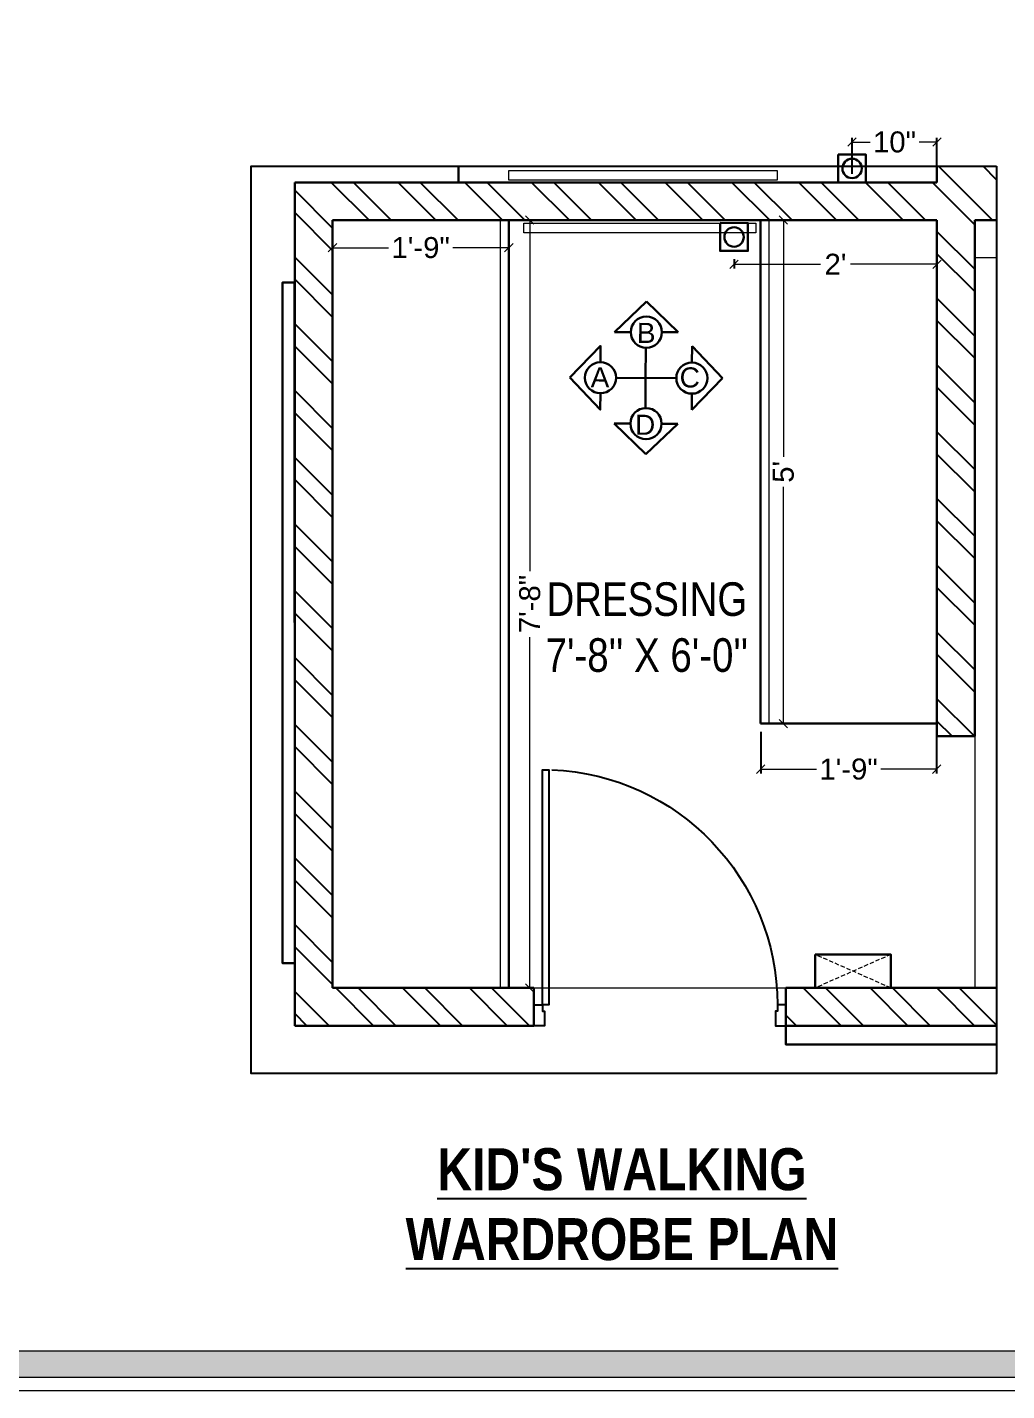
# Model space of a CAD drawing. Header units: millimetres. Extents: x 56222 to 3066687, y -650199 to -121287.
# Drawn here: x 131403 to 131519.7, y -183283 to -183120.5 of the extents above; entities that cross this region are included whole.
import ezdxf

# ---------------------------------------------------------------- set-up
doc = ezdxf.new("R2010")
doc.units = ezdxf.units.MM
doc.header["$MEASUREMENT"] = 0
doc.header["$PDMODE"] = 35
for name, pattern in [('DASHED', [0.75, 0.5, -0.25]), ('DASHED2', [0.375, 0.25, -0.125]), ('DASHEDX2', [1.5, 1, -0.5])]:
    doc.linetypes.add(name, pattern=pattern)
doc.layers.get('Defpoints').update_dxf_attribs({"color": 220})
for name, color, linetype in [('AR DOOR', 40, 'Continuous'), ('AR ELE-5', 134, 'Continuous'), ('AR HATCH-7', 7, 'Continuous')]:
    doc.layers.add(name, color=color, linetype=linetype)
for name, color, linetype, lineweight in [('dim05', 1, 'Continuous', 13), ('Dimension', 10, 'DASHEDX2', 20), ('el', 7, 'Continuous', 20), ('ELEC-wires', 1, 'DASHED2', 13), ('ELEVATION ( SPIRAL STAIR )', 250, 'Continuous', 9), ('FIRST FLOOR', 7, 'Continuous', 9), ('FIRST FLOOR ( TEXT )', 7, 'Continuous', 9), ('FIRST FLOOR_( PLine )_', 251, 'Continuous', 30), ('FURNITURE', 32, 'Continuous', 9), ('Labelling', 1, 'Continuous', 25), ('Text', 7, 'Continuous', 15), ('wall', 7, 'Continuous', 30), ('WALL Dimensions', 1, 'Continuous', 0), ('XX~SLAB ( BEAM )~ ( DIM )', 7, 'Continuous', 9)]:
    doc.layers.add(name, color=color, linetype=linetype, lineweight=lineweight)
doc.styles.add('Arial', font='arial.ttf')
doc.styles.add('KATHA', font='swissc.ttf')
doc.styles.get("Standard").update_dxf_attribs({"font": 'arial.ttf', "height": 6})
doc.styles.add('style4', font='ARIALN.TTF')
doc.dimstyles.new('ISO-25', dxfattribs={"dimtxt": 2.5, "dimasz": 1, "dimexe": 0.5, "dimexo": 1, "dimtad": 0, "dimdec": 1, "dimlunit": 4, "dimtxsty": 'Standard', "dimblk": 'OBLIQUE', "dimcen": 2.5, "dimclrd": 1, "dimclre": 1, "dimclrt": 5, "dimadec": 0, "dimazin": 0, "dimtfac": 1, "dimtdec": 1, "dimtmove": 0, "dimatfit": 3, "dimfxl": 1, "dimlwd": -1, "dimarcsym": 0})
pattern_1 = [(135, (-4558.51, 15.6734), (-3.97747564, -3.97747564), []), (135, (-4558.51, 18.325), (-3.97747564, -3.97747564), [])]

# ---------------------------------------------------------------- blocks, each defined once
blk = doc.blocks.new('*U29')
for points in [[(-40, 0), (0, 0), (0, 30), (10, 30), (10, 100), (-40, 100)], [(1160, 0), (1120, 0), (1120, 30), (1110, 30), (1110, 100), (1160, 100)], [(0, 0), (0, -1120), (30, -1120), (30, 0)]]:
    blk.add_lwpolyline(points, close=True)
at = {"layer": 'AR ELE-5', "linetype": 'ByBlock', "ltscale": 15}
blk.add_arc((-1.6, 0.7), 1121.6, 272.37301, 359.96526, dxfattribs=at)
blk = doc.blocks.new('6616')
at = {"color": 242, "linetype": 'DASHED', "true_color": 0xcd2027}
for p, q in [((386784.79, -36915.77), (386775.78, -36911.78)), ((386784.79, -36911.78), (386775.78, -36915.77))]:
    blk.add_line(p, q, dxfattribs=at)
at = {"layer": 'ELEC-wires', "color": 5, "linetype": 'ByBlock', "lineweight": 30, "ltscale": 4}
blk.add_lwpolyline([(386775.78, -36911.78), (386784.79, -36911.78), (386784.79, -36915.77), (386775.78, -36915.77)], close=True, dxfattribs=at)
blk = doc.blocks.new('_Oblique')
at = {"layer": 'wall', "color": 0, "lineweight": -2}
blk.add_line((-0.5, -0.5), (0.5, 0.5), dxfattribs=at)
blk = doc.blocks.new('*D242')
at = {"layer": 'Defpoints', "color": 0, "lineweight": 30, "transparency": 16777216}
for p in [(131501.27, -183134.21), (131511.38, -183138.81), (131501.27, -183139.01)]:
    blk.add_point(p, dxfattribs=at)
at = {"layer": 'dim05', "color": 1, "linetype": 'Continuous', "lineweight": -2, "transparency": 16777216}
for p, q in [((131501.27, -183138.01), (131501.27, -183133.71)), ((131511.38, -183137.81), (131511.38, -183133.71))]:
    blk.add_line(p, q, dxfattribs=at)
at = {"layer": 'dim05', "color": 1, "linetype": 'Continuous', "transparency": 16777216}
for p, q in [((131501.27, -183134.21), (131503.41, -183134.21)), ((131511.38, -183134.21), (131509.24, -183134.21))]:
    blk.add_line(p, q, dxfattribs=at)
at = {"layer": 'dim05', "color": 1, "transparency": 16777216, "rotation": 180}
blk.add_blockref('_Oblique', (131501.27, -183134.21), dxfattribs=at)
at = {"layer": 'dim05', "color": 1, "transparency": 16777216}
blk.add_blockref('_Oblique', (131511.38, -183134.21), dxfattribs=at)
at = {"layer": 'dim05', "color": 5, "lineweight": 25, "transparency": 16777216, "insert": (131506.32, -183134.21), "char_height": 2.5, "attachment_point": 5, "style": 'Arial'}
blk.add_mtext('10"', dxfattribs=at)
blk = doc.blocks.new('*D243')
at = {"layer": 'Defpoints', "color": 0, "lineweight": 30, "transparency": 16777216}
for p in [(131487.21, -183147.18), (131511.38, -183147.18), (131511.38, -183148.77)]:
    blk.add_point(p, dxfattribs=at)
at = {"layer": 'dim05', "color": 1, "linetype": 'Continuous', "lineweight": -2, "transparency": 16777216}
for p, q in [((131487.21, -183148.18), (131487.21, -183149.27)), ((131511.38, -183148.18), (131511.38, -183149.27))]:
    blk.add_line(p, q, dxfattribs=at)
at = {"layer": 'dim05', "color": 1, "linetype": 'Continuous', "transparency": 16777216}
for p, q in [((131487.21, -183148.77), (131497.5, -183148.77)), ((131511.38, -183148.77), (131501.09, -183148.77))]:
    blk.add_line(p, q, dxfattribs=at)
at = {"layer": 'dim05', "color": 1, "transparency": 16777216, "rotation": 180}
blk.add_blockref('_Oblique', (131487.21, -183148.77), dxfattribs=at)
at = {"layer": 'dim05', "color": 1, "transparency": 16777216}
blk.add_blockref('_Oblique', (131511.38, -183148.77), dxfattribs=at)
at = {"layer": 'dim05', "color": 5, "lineweight": 25, "transparency": 16777216, "insert": (131499.29, -183148.77), "char_height": 2.5, "attachment_point": 5, "style": 'Arial'}
blk.add_mtext("2'", dxfattribs=at)
blk = doc.blocks.new('*D287')
at = {"layer": 'Defpoints', "color": 0, "lineweight": 30, "transparency": 16777216}
for p in [(131490.38, -183203.51), (131511.33, -183203.51), (131511.33, -183208.94)]:
    blk.add_point(p, dxfattribs=at)
at = {"layer": 'dim05', "color": 1, "linetype": 'Continuous', "lineweight": -2, "transparency": 16777216}
for p, q in [((131490.38, -183204.51), (131490.38, -183209.44)), ((131511.33, -183204.51), (131511.33, -183209.44))]:
    blk.add_line(p, q, dxfattribs=at)
at = {"layer": 'dim05', "color": 1, "linetype": 'Continuous', "transparency": 16777216}
for p, q in [((131490.38, -183208.94), (131497.02, -183208.94)), ((131511.33, -183208.94), (131504.68, -183208.94))]:
    blk.add_line(p, q, dxfattribs=at)
at = {"layer": 'dim05', "color": 1, "transparency": 16777216, "rotation": 180}
blk.add_blockref('_Oblique', (131490.38, -183208.94), dxfattribs=at)
at = {"layer": 'dim05', "color": 1, "transparency": 16777216}
blk.add_blockref('_Oblique', (131511.33, -183208.94), dxfattribs=at)
at = {"layer": 'dim05', "color": 5, "lineweight": 25, "transparency": 16777216, "insert": (131500.85, -183208.94), "char_height": 2.5, "attachment_point": 5, "style": 'Arial'}
blk.add_mtext('1\'-9"', dxfattribs=at)
blk = doc.blocks.new('*D288')
at = {"layer": 'Defpoints', "color": 0, "lineweight": 30, "transparency": 16777216}
for p in [(131460.38, -183143.51), (131462.88, -183143.51), (131461.59, -183235.01)]:
    blk.add_point(p, dxfattribs=at)
at = {"layer": 'dim05', "color": 1, "linetype": 'Continuous', "lineweight": -2, "transparency": 16777216}
for p, q in [((131461.38, -183143.51), (131463.38, -183143.51)), ((131462.59, -183235.01), (131463.38, -183235.01))]:
    blk.add_line(p, q, dxfattribs=at)
at = {"layer": 'dim05', "color": 1, "linetype": 'Continuous', "transparency": 16777216}
for p, q in [((131462.88, -183143.51), (131462.88, -183185.33)), ((131462.88, -183235.01), (131462.88, -183193.2))]:
    blk.add_line(p, q, dxfattribs=at)
at = {"layer": 'dim05', "color": 1, "transparency": 16777216}
for p, rotation in [((131462.88, -183143.51), 90), ((131462.88, -183235.01), 270)]:
    blk.add_blockref('_Oblique', p, dxfattribs=dict(at, rotation=rotation))
at = {"layer": 'dim05', "color": 5, "lineweight": 25, "transparency": 16777216, "insert": (131462.88, -183189.26), "char_height": 2.5, "attachment_point": 5, "rotation": 90, "style": 'Arial'}
blk.add_mtext('7\'-8"', dxfattribs=at)
blk = doc.blocks.new('*D289')
at = {"layer": 'Defpoints', "color": 0, "lineweight": 30, "transparency": 16777216}
for p in [(131439.38, -183146.8), (131439.38, -183147.2), (131460.38, -183147.2)]:
    blk.add_point(p, dxfattribs=at)
at = {"layer": 'dim05', "color": 1, "linetype": 'Continuous', "lineweight": -2, "transparency": 16777216}
for p, q in [((131439.38, -183146.2), (131439.38, -183146.3)), ((131460.38, -183146.2), (131460.38, -183146.3))]:
    blk.add_line(p, q, dxfattribs=at)
at = {"layer": 'dim05', "color": 1, "linetype": 'Continuous', "transparency": 16777216}
for p, q in [((131439.38, -183146.8), (131446.05, -183146.8)), ((131460.38, -183146.8), (131453.71, -183146.8))]:
    blk.add_line(p, q, dxfattribs=at)
at = {"layer": 'dim05', "color": 1, "transparency": 16777216, "rotation": 180}
blk.add_blockref('_Oblique', (131439.38, -183146.8), dxfattribs=at)
at = {"layer": 'dim05', "color": 1, "transparency": 16777216}
blk.add_blockref('_Oblique', (131460.38, -183146.8), dxfattribs=at)
at = {"layer": 'dim05', "color": 5, "lineweight": 25, "transparency": 16777216, "insert": (131449.88, -183146.8), "char_height": 2.5, "attachment_point": 5, "style": 'Arial'}
blk.add_mtext('1\'-9"', dxfattribs=at)
blk = doc.blocks.new('*D290')
at = {"layer": 'Defpoints', "color": 0, "lineweight": 30, "transparency": 16777216}
for p in [(131493.08, -183143.51), (131493.68, -183143.51), (131493.68, -183203.51)]:
    blk.add_point(p, dxfattribs=at)
at = {"layer": 'dim05', "color": 1, "linetype": 'Continuous', "lineweight": -2, "transparency": 16777216}
for p, q in [((131492.68, -183143.51), (131492.58, -183143.51)), ((131492.68, -183203.51), (131492.58, -183203.51))]:
    blk.add_line(p, q, dxfattribs=at)
at = {"layer": 'dim05', "color": 1, "linetype": 'Continuous', "transparency": 16777216}
for p, q in [((131493.08, -183143.51), (131493.08, -183171.74)), ((131493.08, -183203.51), (131493.08, -183175.29))]:
    blk.add_line(p, q, dxfattribs=at)
at = {"layer": 'dim05', "color": 1, "transparency": 16777216}
for p, rotation in [((131493.08, -183143.51), 90), ((131493.08, -183203.51), 270)]:
    blk.add_blockref('_Oblique', p, dxfattribs=dict(at, rotation=rotation))
at = {"layer": 'dim05', "color": 5, "lineweight": 25, "transparency": 16777216, "insert": (131493.08, -183173.51), "char_height": 2.5, "attachment_point": 5, "rotation": 90, "style": 'Arial'}
blk.add_mtext("5'", dxfattribs=at)

msp = doc.modelspace()

# ---------------------------------------------------------------- hatches: boundary and pattern name
at = {"layer": 'AR HATCH-7', "lineweight": 25, "true_color": 0x939598}
h = msp.add_hatch(dxfattribs=at)
h.set_pattern_fill('ANSI32', color=252, scale=15, angle=90)
h.set_pattern_definition(pattern_1)
h.paths.add_polyline_path([(131439.378, -183143.513), (131511.378, -183143.513), (131511.378, -183205.013), (131515.878, -183205.013), (131515.878, -183143.513), (131518.463, -183143.513), (131518.463, -183137.095), (131511.378, -183137.095), (131511.378, -183139.013), (131502.922, -183139.013), (131502.922, -183139.022), (131501.267, -183139.013), (131434.878, -183139.013), (131434.878, -183239.513), (131463.378, -183239.513), (131463.378, -183237.013), (131463.378, -183235.013), (131439.378, -183235.013)])
h = msp.add_hatch(dxfattribs=at)
h.set_pattern_fill('ANSI32', color=252, scale=15, angle=90)
h.set_pattern_definition(pattern_1)
h.paths.add_polyline_path([(131518.463, -183235.013), (131493.378, -183235.013), (131493.378, -183239.513), (131518.463, -183239.513)])
at = {"layer": 'Dimension', "linetype": 'Continuous', "true_color": 0xd39e00}
h = msp.add_hatch(color=42, dxfattribs=at)
h.paths.add_polyline_path([(131271.922, -182965.676), (131271.922, -183281.436), (131720.523, -183281.436), (131720.523, -182965.676)])
h.paths.add_polyline_path([(131275.07, -182968.825), (131717.374, -182968.825), (131717.374, -183278.287), (131275.07, -183278.287)], flags=16)

# ---------------------------------------------------------------- linework, layer by layer
at = {"layer": 'Dimension', "color": 42, "linetype": 'Continuous', "true_color": 0xd39e00}
for points in [[(131270.347, -182964.102), (131722.097, -182964.102), (131722.097, -183283.01), (131270.347, -183283.01)], [(131271.922, -182965.676), (131720.523, -182965.676), (131720.523, -183281.436), (131271.922, -183281.436)], [(131275.07, -182968.825), (131717.374, -182968.825), (131717.374, -183278.287), (131275.07, -183278.287)]]:
    msp.add_lwpolyline(points, close=True, dxfattribs=at)
at = {"layer": 'ELEVATION ( SPIRAL STAIR )', "color": 5}
for points in [[(131492.337, -183137.613), (131492.337, -183138.763), (131460.378, -183138.763), (131460.378, -183137.613)], [(131489.796, -183143.864), (131489.796, -183145.014), (131462.178, -183145.014), (131462.178, -183143.864)]]:
    msp.add_lwpolyline(points, close=True, dxfattribs=at)
at = {"layer": 'FIRST FLOOR'}
for p, q in [((131511.378, -183137.095), (131511.378, -183139.013)), ((131511.378, -183139.013), (131434.878, -183139.013)), ((131434.878, -183139.013), (131434.878, -183239.513)), ((131511.378, -183143.513), (131439.378, -183143.513)), ((131439.378, -183143.513), (131439.378, -183235.013)), ((131511.378, -183143.513), (131511.378, -183205.013)), ((131515.878, -183143.513), (131518.463, -183143.513)), ((131515.878, -183143.513), (131515.878, -183235.013)), ((131511.378, -183205.013), (131515.878, -183205.013)), ((131439.378, -183235.013), (131518.463, -183235.013)), ((131463.378, -183235.013), (131463.378, -183239.513)), ((131493.378, -183235.013), (131493.378, -183239.513)), ((131434.878, -183239.513), (131463.378, -183239.513)), ((131493.378, -183239.513), (131518.463, -183239.513))]:
    msp.add_line(p, q, dxfattribs=at)
at = {"layer": 'FIRST FLOOR_( PLine )_'}
for p, q in [((131511.378, -183137.095), (131511.378, -183139.013)), ((131511.378, -183139.013), (131434.878, -183139.013)), ((131434.878, -183139.013), (131434.878, -183239.513)), ((131439.378, -183235.013), (131439.378, -183143.513)), ((131439.378, -183143.513), (131511.378, -183143.513)), ((131511.378, -183143.513), (131511.378, -183205.013)), ((131515.878, -183205.013), (131515.878, -183143.513)), ((131515.878, -183143.513), (131518.463, -183143.513)), ((131511.378, -183205.013), (131515.878, -183205.013)), ((131463.378, -183235.013), (131439.378, -183235.013)), ((131463.378, -183239.513), (131463.378, -183235.013)), ((131434.878, -183239.513), (131463.378, -183239.513))]:
    msp.add_line(p, q, dxfattribs=at)
msp.add_lwpolyline([(131518.463, -183235.013), (131493.378, -183235.013), (131493.378, -183239.513), (131518.463, -183239.513)], dxfattribs=at)
at = {"layer": 'FURNITURE', "lineweight": 30}
for p, q in [((131454.378, -183139.013), (131454.378, -183137.095)), ((131460.378, -183235.013), (131460.378, -183143.513)), ((131490.378, -183203.514), (131490.378, -183143.513)), ((131511.326, -183203.514), (131490.378, -183203.514))]:
    msp.add_line(p, q, dxfattribs=at)
at = {"layer": 'FURNITURE'}
for p, q in [((131459.378, -183235.013), (131459.378, -183143.513)), ((131491.378, -183203.514), (131491.378, -183143.513))]:
    msp.add_line(p, q, dxfattribs=at)
msp.add_lwpolyline([(131518.463, -183148.013), (131515.972, -183148.013), (131515.972, -183143.513), (131518.463, -183143.513)], dxfattribs=at)
at = {"layer": 'FURNITURE', "lineweight": 30}
msp.add_lwpolyline([(131434.855, -183150.962), (131434.878, -183232.064), (131433.434, -183232.064), (131433.411, -183150.962)], close=True, dxfattribs=at)
msp.add_lwpolyline([(131518.463, -183239.513), (131493.378, -183239.513), (131493.378, -183241.763), (131518.463, -183241.763)], dxfattribs=at)
at = {"layer": 'Text', "color": 18, "lineweight": 30, "true_color": 0x000000}
for p, q in [((131476.777, -183153.214), (131472.962, -183156.852)), ((131474.906, -183156.86), (131472.962, -183156.852)), ((131476.694, -183158.722), (131476.68, -183162.315)), ((131480.334, -183162.329), (131473.15, -183162.302)), ((131476.666, -183165.908), (131476.68, -183162.315)), ((131474.864, -183167.757), (131472.92, -183167.75)), ((131476.707, -183171.418), (131472.92, -183167.75))]:
    msp.add_line(p, q, dxfattribs=at)
for points in [[(131467.64, -183162.281), (131471.31, -183158.496), (131471.302, -183160.438)], [(131467.64, -183162.281), (131471.281, -183166.094), (131471.287, -183164.152)]]:
    msp.add_lwpolyline(points, dxfattribs=at)
for centre in [(131476.763, -183156.867), (131471.293, -183162.295), (131482.191, -183162.336), (131476.721, -183167.765)]:
    msp.add_circle(centre, 1.857, dxfattribs=at)
at = {"layer": 'WALL Dimensions', "color": 18, "lineweight": 30, "true_color": 0x000000}
for p, q in [((131476.777, -183153.214), (131480.564, -183156.881)), ((131478.62, -183156.874), (131480.564, -183156.881)), ((131482.198, -183160.479), (131482.205, -183158.535)), ((131485.844, -183162.35), (131482.205, -183158.535)), ((131485.844, -183162.35), (131482.176, -183166.138)), ((131482.184, -183164.193), (131482.176, -183166.138)), ((131476.707, -183171.418), (131480.522, -183167.779)), ((131478.578, -183167.772), (131480.522, -183167.779))]:
    msp.add_line(p, q, dxfattribs=at)
at = {"layer": 'XX~SLAB ( BEAM )~ ( DIM )', "color": 252, "lineweight": 25, "true_color": 0x939598}
msp.add_lwpolyline([(131518.463, -183137.095), (131518.463, -183245.188), (131429.694, -183245.188), (131429.694, -183137.095)], close=True, dxfattribs=at)
at = {"layer": 'XX~SLAB ( BEAM )~ ( DIM )', "color": 6, "lineweight": 30}
for points in [[(131499.612, -183135.686), (131499.612, -183139.004), (131502.922, -183139.022), (131502.922, -183135.703)], [(131485.554, -183143.855), (131485.554, -183147.173), (131488.865, -183147.191), (131488.865, -183143.872)]]:
    msp.add_lwpolyline(points, close=True, dxfattribs=at)
for centre in [(131501.267, -183137.358), (131487.209, -183145.527)]:
    msp.add_circle(centre, 1.155, dxfattribs=at)

# ---------------------------------------------------------------- block references
at = {"layer": 'AR DOOR', "linetype": 'ByBlock', "lineweight": -2, "extrusion": (0, 0, -1), "xscale": 0.02500000000004618, "yscale": 0.02500000000004618, "zscale": -0.02500000000004618, "rotation": 180}
msp.add_blockref('*U29', (-131464.378, -183237.013), dxfattribs=at)
at = {"layer": 'el', "color": 1}
msp.add_blockref('6616', (-255278.909, -146319.242), dxfattribs=at)

# ---------------------------------------------------------------- texts
at = {"layer": 'FIRST FLOOR ( TEXT )', "insert": (131476.829, -183192.038), "char_height": 4, "attachment_point": 5, "style": 'KATHA'}
msp.add_mtext("DRESSING\\P7'-8'' X 6'-0''", dxfattribs=at)
at = {"layer": 'Labelling', "color": 251, "true_color": 0x636466, "insert": (131473.858, -183260.813), "char_height": 5, "attachment_point": 5, "style": 'style4'}
msp.add_mtext_dynamic_manual_height_columns("{\\fArial Narrow|b1|i0|c0|p34;\\LKID'S WALKING \\PWARDROBE PLAN}", width=79.10806, gutter_width=1, heights=[0], dxfattribs=at)
at = {"layer": 'Text', "char_height": 2.395, "rotation": 359.78104}
for s, insert, attachment_point in [('B', (131477.869, -183155.76), 3), ('A', (131472.365, -183161.054), 3), ('C', (131483.146, -183161.065), 3), ('D', (131477.817, -183169.102), 9)]:
    msp.add_mtext_dynamic_manual_height_columns(s, width=5.27587, gutter_width=7.483, heights=[0], dxfattribs=dict(at, insert=insert, attachment_point=attachment_point))

# ---------------------------------------------------------------- dimensions: what is measured, and where the dimension line sits
at = {"layer": 'dim05', "color": 27, "lineweight": 25, "true_color": 0x7d5120}
for base, p1, p2, picture, middle in [((131501.267, -183134.205), (131511.378, -183138.805), (131501.267, -183139.013), '*D242', (131506.323, -183134.205)), ((131511.378, -183148.768), (131487.209, -183147.182), (131511.378, -183147.182), '*D243', (131499.294, -183148.768))]:
    dim = msp.add_linear_dim(base=base, p1=p1, p2=p2, dimstyle='ISO-25', override={"dimtxsty": 'Arial'}, dxfattribs=at)
    dim.commit()
    dim.dimension.update_dxf_attribs({"geometry": picture, "text_midpoint": middle})
for base, p1, p2, angle, override, picture, middle in [((131462.879069779, -183143.513040823), (131461.588097227, -183235.013040823), (131460.377875781, -183143.513040823), 90, {"dimdec": 0, "dimtxsty": 'Arial'}, '*D288', (131462.879069779, -183189.263040823)), ((131493.079, -183143.513), (131493.677, -183203.514), (131493.677, -183143.513), 90, {"dimtxsty": 'Arial'}, '*D290', (131493.079, -183173.513)), ((131439.378, -183146.801), (131460.378, -183147.199), (131439.378, -183147.199), 180, {"dimtxsty": 'Arial'}, '*D289', (131449.878, -183146.801)), ((131511.326, -183208.935), (131490.378, -183203.514), (131511.326, -183203.514), 180, {"dimtxsty": 'Arial'}, '*D287', (131500.852, -183208.935))]:
    dim = msp.add_linear_dim(base=base, p1=p1, p2=p2, angle=angle, dimstyle='ISO-25', override=override, dxfattribs=at)
    dim.commit()
    dim.dimension.update_dxf_attribs({"geometry": picture, "text_midpoint": middle})

doc.saveas('drawing.dxf')
